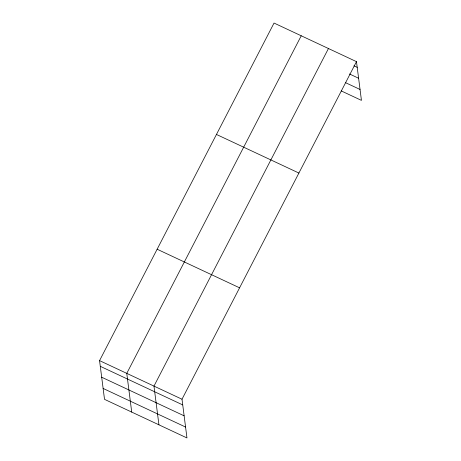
<?xml version="1.0" encoding="UTF-8"?>
<svg xmlns="http://www.w3.org/2000/svg" width="461" height="461" viewBox="0 0 461 461"><rect width="100%" height="100%" fill="white"/><g stroke="black" fill="none" stroke-linecap="round" stroke-linejoin="round"><path stroke-width="0.69" d="M356.48 61.647L182.009 399.226L186.964 437.95L104.52 399.353L99.559 360.629L274.036 23.05L356.48 61.647L361.441 100.371L341.232 90.909M301.24 35.785L126.769 373.37L131.725 412.088M328.451 48.526L153.974 386.105L158.936 424.829M353.95 65.814L357.212 67.341M349.478 73.967L358.606 78.237M345.704 82.755L360.047 89.469M216.457 134.451L298.907 173.048M157.138 249.228L239.582 287.825M99.559 360.629L182.009 399.226M100.291 366.322L182.735 404.919M101.685 377.219L184.129 415.822M103.126 388.45L185.57 427.047"/></g></svg>
